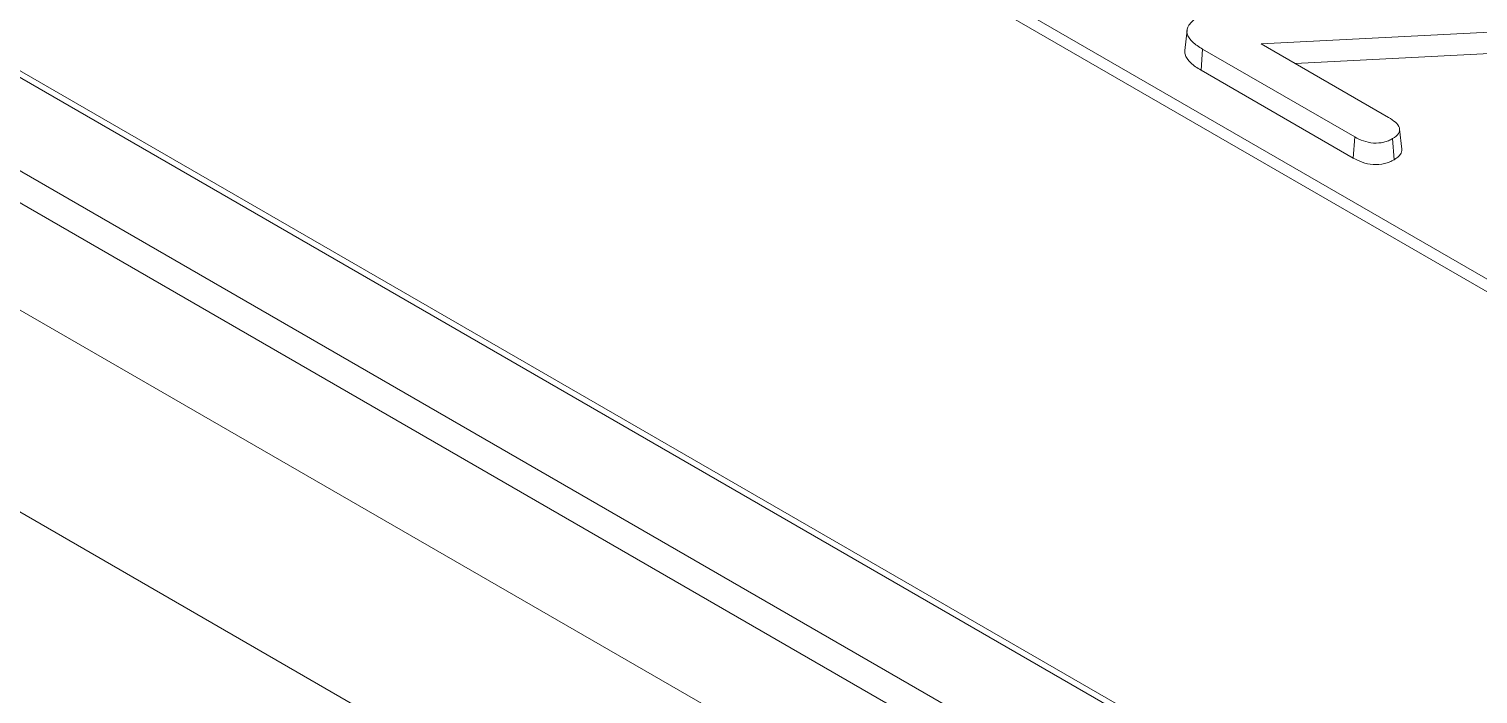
# Model space of a CAD drawing. Header units: millimetres. Extents: x 13 to 608, y 13 to 467.
# Drawn here: x 488.54 to 503.17, y 312.76 to 319.48 of the extents above; entities that cross this region are included whole.
import ezdxf

# ---------------------------------------------------------------- set-up
doc = ezdxf.new("R2010")
doc.units = ezdxf.units.MM
doc.header["$LTSCALE"] = 2.222222
doc.layers.add('Visible (ANSI)', color=7, linetype='Continuous', lineweight=9)
doc.layers.add('Visible Narrow (ANSI)', color=7, linetype='Continuous', lineweight=9)

msp = doc.modelspace()

# ---------------------------------------------------------------- linework, layer by layer
at = {"layer": 'Visible (ANSI)'}
for p, q in [((434.431, 345.785), (514.62, 299.488)), ((511.662, 305.654), (443.073, 345.254)), ((441.999, 343.457), (510.588, 303.857)), ((490.931, 323.943), (507.901, 314.145)), ((500.212, 319.26), (500.234, 319.464)), ((503.527, 319.458), (500.983, 319.326)), ((500.391, 319.274), (500.376, 319.061)), ((501.928, 318.387), (500.391, 319.274)), ((500.983, 319.326), (502.268, 318.584)), ((503.529, 319.241), (501.327, 319.127)), ((501.912, 318.174), (500.376, 319.061)), ((502.381, 318.467), (502.403, 318.263)), ((501.928, 318.387), (501.912, 318.174)), ((502.31, 318.37), (502.325, 318.157))]:
    msp.add_line(p, q, dxfattribs=at)
for points, knots in [([(500.391, 319.274), (500.354, 319.297), (500.318, 319.32), (500.263, 319.372), (500.243, 319.4), (500.229, 319.459), (500.235, 319.489), (500.263, 319.53), (500.275, 319.544), (500.304, 319.568), (500.322, 319.579), (500.34, 319.59)], [0, 0, 0, 0, 0.0001552583, 0.0001552583, 0.0003107966, 0.0003107966, 0.0004663349, 0.0004663349, 0.000544104, 0.000544104, 0.0006209215, 0.0006209215, 0.0006209215, 0.0006209215]), ([(500.376, 319.061), (500.338, 319.084), (500.301, 319.108), (500.244, 319.162), (500.221, 319.192), (500.211, 319.236), (500.21, 319.248), (500.212, 319.26)], [0, 0, 0, 0, 0.0001637502, 0.0001637502, 0.0003275005, 0.0003275005, 0.0003909532, 0.0003909532, 0.0003909532, 0.0003909532]), ([(502.268, 318.584), (502.294, 318.568), (502.319, 318.552), (502.358, 318.518), (502.373, 318.498), (502.384, 318.459), (502.381, 318.438), (502.357, 318.402), (502.335, 318.386), (502.31, 318.37)], [0, 0, 0, 0, 0.0001057036, 0.0001057036, 0.0002117008, 0.0002117008, 0.000317698, 0.000317698, 0.0004228023, 0.0004228023, 0.0004228023, 0.0004228023]), ([(502.31, 318.37), (502.296, 318.362), (502.282, 318.355), (502.253, 318.343), (502.237, 318.338), (502.188, 318.326), (502.152, 318.323), (502.081, 318.328), (502.047, 318.336), (501.984, 318.358), (501.956, 318.372), (501.928, 318.387)], [0, 0, 0, 0, 0.0000532376, 0.0000532376, 0.0001073668, 0.0001073668, 0.0002156251, 0.0002156251, 0.0003238834, 0.0003238834, 0.0004317919, 0.0004317919, 0.0004317919, 0.0004317919]), ([(502.403, 318.263), (502.405, 318.246), (502.4, 318.228), (502.376, 318.191), (502.351, 318.173), (502.325, 318.157)], [0.0002510521, 0.0002510521, 0.0002510521, 0.0002510521, 0.0003418922, 0.0003418922, 0.0004558562, 0.0004558562, 0.0004558562, 0.0004558562]), ([(502.325, 318.157), (502.311, 318.149), (502.296, 318.142), (502.265, 318.128), (502.247, 318.123), (502.193, 318.11), (502.153, 318.106), (502.075, 318.111), (502.037, 318.12), (501.97, 318.144), (501.941, 318.159), (501.912, 318.174)], [0, 0, 0, 0, 0.0000583802, 0.0000583802, 0.0001167603, 0.0001167603, 0.0002335206, 0.0002335206, 0.000350281, 0.000350281, 0.0004670413, 0.0004670413, 0.0004670413, 0.0004670413])]:
    msp.add_open_spline(points, degree=3, knots=knots, dxfattribs=at)
at = {"layer": 'Visible Narrow (ANSI)'}
for p, q in [((511.562, 305.644), (442.973, 345.244)), ((442.156, 344.773), (510.746, 305.173)), ((510.604, 304.931), (442.015, 344.531)), ((491.255, 323.885), (508.225, 314.087))]:
    msp.add_line(p, q, dxfattribs=at)

doc.saveas('drawing.dxf')
